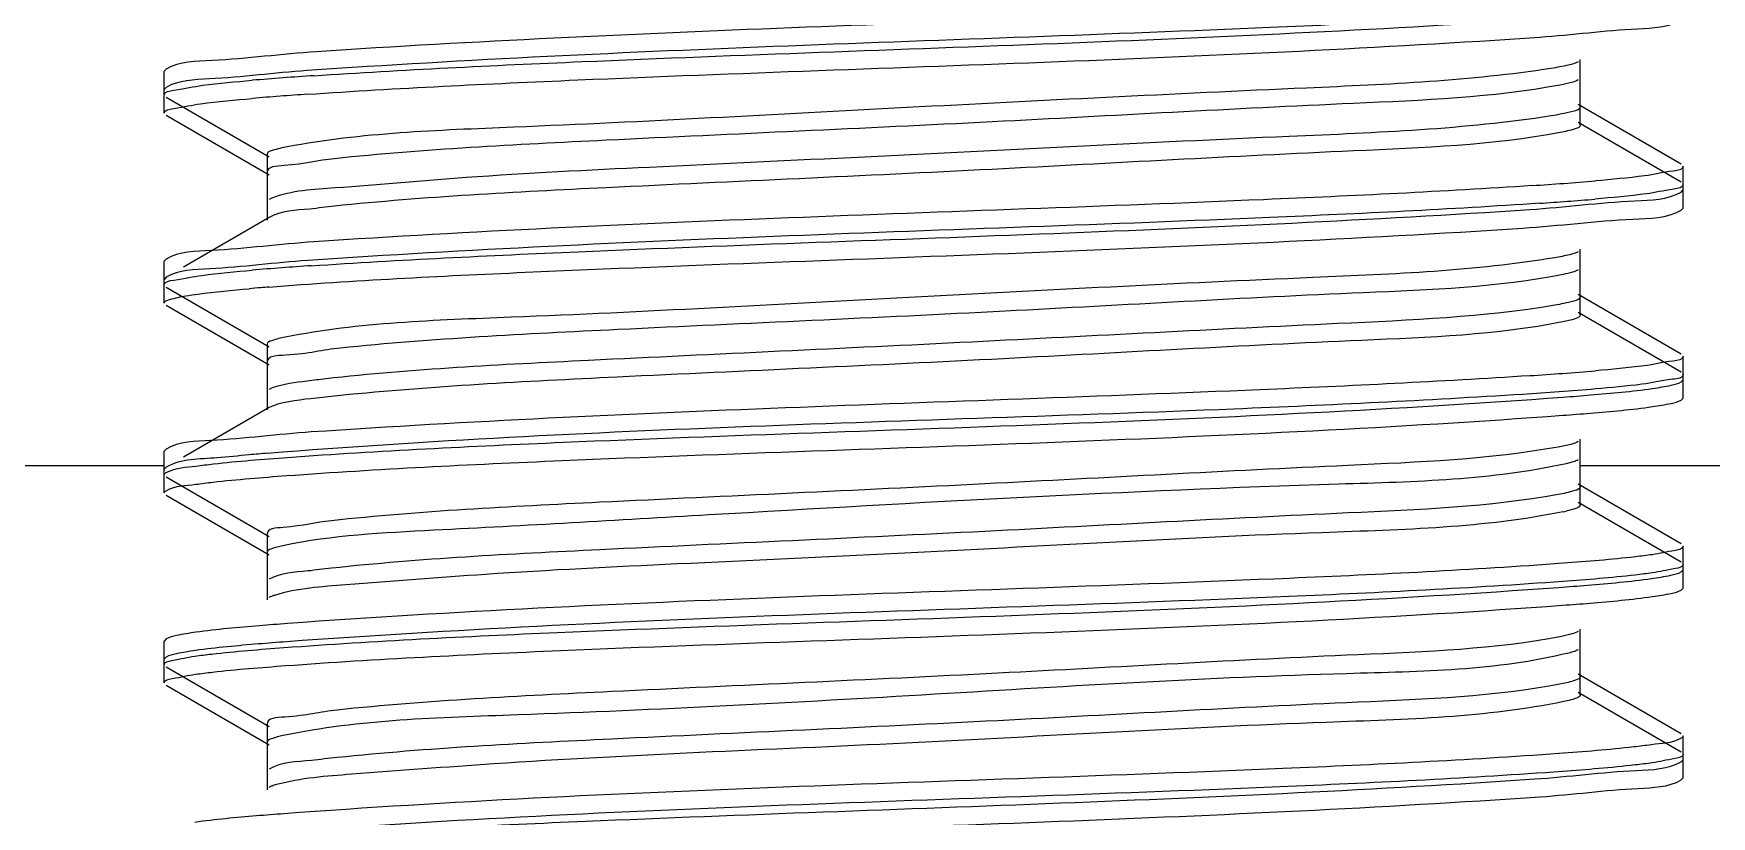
# Model space of a CAD drawing. Extents: x 4995099 to 5303443, y 4627657 to 4889583.
# Drawn here: x 5045797.2 to 5046060.2, y 4737891 to 4738013.7 of the extents above; entities that cross this region are included whole.
import ezdxf

# ---------------------------------------------------------------- set-up
doc = ezdxf.new("R2010")
doc.units = 0
doc.header["$LTSCALE"] = 1000
doc.header["$MEASUREMENT"] = 0
doc.layers.get('0').update_dxf_attribs({"color": 4, "linetype": 'CONTINUOUS'})

msp = doc.modelspace()

# ---------------------------------------------------------------- linework, layer by layer
at = {"linetype": 'Continuous'}
for p, q in [((5046039.66, 4738002.19), (5046039.66, 4738009.63)), ((5045817.93, 4738008.09), (5045817.64, 4738007.77)), ((5045817.64, 4738004.05), (5045817.64, 4738007.77)), ((5045817.64, 4738004.05), (5045817.64, 4738007.77)), ((5046039.66, 4737999.34), (5046039.66, 4738006.78)), ((5045817.93, 4738005.24), (5045817.64, 4738004.92)), ((5045817.64, 4738001.2), (5045817.64, 4738004.92)), ((5045817.64, 4738001.2), (5045817.64, 4738004.92)), ((5045817.93, 4738003.72), (5045834.08, 4737994.37)), ((5046055.49, 4737993.21), (5046039.34, 4738002.56)), ((5045817.93, 4738000.87), (5045834.08, 4737991.52)), ((5046055.49, 4737990.36), (5046039.34, 4737999.71)), ((5045833.76, 4737994.74), (5045833.76, 4737987.3)), ((5045833.76, 4737991.9), (5045833.76, 4737984.45)), ((5046055.77, 4737989.16), (5046055.77, 4737992.88)), ((5046055.77, 4737989.16), (5046055.77, 4737992.88)), ((5045834.49, 4737987.87), (5045834.08, 4737987.68)), ((5046055.49, 4737988.84), (5046055.77, 4737989.16)), ((5046055.77, 4737986.31), (5046055.77, 4737990.03)), ((5046055.77, 4737986.31), (5046055.77, 4737990.03)), ((5046055.49, 4737985.99), (5046055.77, 4737986.31)), ((5045834.08, 4737984.83), (5045820.64, 4737977.05)), ((5045817.93, 4737978.33), (5045817.64, 4737978)), ((5045817.64, 4737974.28), (5045817.64, 4737978)), ((5045817.64, 4737974.28), (5045817.64, 4737978)), ((5046039.66, 4737972.42), (5046039.66, 4737979.86)), ((5045817.93, 4737975.48), (5045817.64, 4737975.15)), ((5045817.64, 4737971.43), (5045817.64, 4737975.15)), ((5045817.64, 4737971.43), (5045817.64, 4737975.15)), ((5046039.66, 4737969.57), (5046039.66, 4737977.01)), ((5045817.93, 4737973.95), (5045834.08, 4737964.6)), ((5046055.49, 4737963.44), (5046039.34, 4737972.8)), ((5045817.93, 4737971.1), (5045834.08, 4737961.75)), ((5046055.49, 4737960.59), (5046039.34, 4737969.95)), ((5045833.76, 4737964.98), (5045833.76, 4737957.54)), ((5045833.76, 4737962.13), (5045833.76, 4737954.69)), ((5046055.77, 4737959.4), (5046055.77, 4737963.12)), ((5046055.77, 4737959.4), (5046055.77, 4737963.12)), ((5046055.49, 4737959.07), (5046055.77, 4737959.4)), ((5046055.77, 4737956.55), (5046055.77, 4737960.27)), ((5046055.77, 4737956.55), (5046055.77, 4737960.27)), ((5045834.57, 4737958.13), (5045834.08, 4737957.91)), ((5046055.49, 4737956.22), (5046055.77, 4737956.55)), ((5045834.08, 4737955.06), (5045820.64, 4737947.28)), ((5045834.62, 4737955.3), (5045834.08, 4737955.06)), ((5045817.93, 4737948.56), (5045817.64, 4737948.23)), ((5046039.66, 4737942.65), (5046039.66, 4737950.09)), ((5045817.64, 4737945.93), (5045631.61, 4737945.93)), ((5045817.64, 4737944.51), (5045817.64, 4737948.23)), ((5045817.64, 4737944.51), (5045817.64, 4737948.23)), ((5046039.66, 4737939.8), (5046039.66, 4737947.25)), ((5046241.81, 4737945.93), (5046039.66, 4737945.93)), ((5045817.93, 4737945.71), (5045817.64, 4737945.39)), ((5045817.64, 4737941.67), (5045817.64, 4737945.39)), ((5045817.64, 4737941.67), (5045817.64, 4737945.39)), ((5045817.93, 4737944.19), (5045834.08, 4737934.83)), ((5045817.93, 4737941.34), (5045834.08, 4737931.99)), ((5046055.49, 4737933.68), (5046039.34, 4737943.03)), ((5046055.49, 4737930.83), (5046039.34, 4737940.18)), ((5045833.76, 4737935.21), (5045833.76, 4737927.77)), ((5046055.77, 4737929.63), (5046055.77, 4737933.35)), ((5046055.77, 4737929.63), (5046055.77, 4737933.35)), ((5045833.76, 4737932.36), (5045833.76, 4737924.92)), ((5046055.77, 4737926.78), (5046055.77, 4737930.5)), ((5046055.77, 4737926.78), (5046055.77, 4737930.5)), ((5046055.49, 4737929.3), (5046055.77, 4737929.63)), ((5046055.49, 4737926.46), (5046055.77, 4737926.78)), ((5046039.66, 4737912.89), (5046039.66, 4737920.33)), ((5045817.93, 4737918.79), (5045817.64, 4737918.47)), ((5045817.64, 4737914.75), (5045817.64, 4737918.47)), ((5045817.64, 4737914.75), (5045817.64, 4737918.47)), ((5046039.66, 4737910.04), (5046039.66, 4737917.48)), ((5045817.93, 4737915.95), (5045817.64, 4737915.62)), ((5045817.64, 4737911.9), (5045817.64, 4737915.62)), ((5045817.64, 4737911.9), (5045817.64, 4737915.62)), ((5045817.93, 4737914.42), (5045834.08, 4737905.07)), ((5045817.93, 4737911.57), (5045834.08, 4737902.22)), ((5046055.49, 4737903.91), (5046039.34, 4737913.26)), ((5046037.84, 4737909.15), (5046037.08, 4737908.98)), ((5046055.49, 4737901.06), (5046039.34, 4737910.42)), ((5045833.76, 4737905.45), (5045833.76, 4737898)), ((5045833.76, 4737902.6), (5045833.76, 4737895.16)), ((5046055.77, 4737899.86), (5046055.77, 4737903.59)), ((5046055.77, 4737899.86), (5046055.77, 4737903.59)), ((5046055.49, 4737899.54), (5046055.77, 4737899.86)), ((5046055.77, 4737897.02), (5046055.77, 4737900.74)), ((5046055.77, 4737897.02), (5046055.77, 4737900.74)), ((5046055.49, 4737896.69), (5046055.77, 4737897.02))]:
    msp.add_line(p, q, dxfattribs=at)
for centre, radius, start, end in [((5045875.67, 4737479.37), 528.83, 93.7475, 94.7999), ((5045874.34, 4737493.33), 511.97, 93.8303, 94.8051), ((5045997.51, 4738520.63), 531.91, 273.7314, 274.8001), ((5045999.08, 4738497.98), 512.05, 273.8318, 274.8033), ((5045875.13, 4737456.35), 522.07, 93.7819, 94.8008), ((5045862.02, 4737614.58), 360.45, 94.6548, 94.9427), ((5045867.34, 4737549.54), 425.71, 94.4875, 94.6577), ((5045997.02, 4738497.01), 538.07, 273.7005, 274.7995), ((5045863.77, 4737567.78), 381.29, 94.5049, 94.936), ((5046032.08, 4737962.92), 24.68, 281.4586, 282.5217)]:
    msp.add_arc(centre, radius, start, end, dxfattribs=at)
for points, knots in [([(5046032.52, 4738019.64), (5046018.55, 4738018.7), (5045954.88, 4738015.64), (5045891.13, 4738014.11), (5045841.49, 4738010.82)], [0, 0, 0, 0, 0.21953, 1, 1, 1, 1]), ([(5046033.38, 4738016.85), (5046019.28, 4738015.89), (5045954.82, 4738012.78), (5045890.28, 4738011.3), (5045840.01, 4738007.87)], [0, 0, 0, 0, 0.21912, 1, 1, 1, 1]), ([(5045841.1, 4738007.07), (5045855.1, 4738008), (5045918.77, 4738011.06), (5045982.52, 4738012.59), (5046032.12, 4738015.89)], [0, 0, 0, 0, 0.220054, 1, 1, 1, 1]), ([(5046033.3, 4738013.12), (5046038.43, 4738013.47), (5046045.64, 4738014.47), (5046053.48, 4738014.6), (5046055.49, 4738015.75)], [0, 0, 0, 0, 0.690292, 1, 1, 1, 1]), ([(5045840.14, 4738004.16), (5045854.24, 4738005.12), (5045918.62, 4738008.22), (5045983.09, 4738009.71), (5046033.3, 4738013.12)], [0, 0, 0, 0, 0.219245, 1, 1, 1, 1]), ([(5045841.49, 4738010.82), (5045836.03, 4738010.46), (5045828.39, 4738009.4), (5045820.05, 4738009.31), (5045817.93, 4738008.09)], [0, 0, 0, 0, 0.69136, 1, 1, 1, 1]), ([(5046039.33, 4738009.25), (5046038.87, 4738008.98), (5046037.42, 4738008.62), (5046035.99, 4738008.35), (5046035.07, 4738008.21)], [0, 0, 0, 0, 0.365324, 1, 1, 1, 1]), ([(5045840.01, 4738007.87), (5045834.9, 4738007.52), (5045827.73, 4738006.53), (5045819.92, 4738006.39), (5045817.93, 4738005.24)], [0, 0, 0, 0, 0.690221, 1, 1, 1, 1]), ([(5046035.07, 4738008.21), (5046022.4, 4738006.23), (5045988.61, 4738004.84), (5045934.4, 4738002.14), (5045881.19, 4737999.18), (5045848.61, 4737998.11), (5045836.92, 4737995.92)], [0, 0, 0, 0, 0.193633, 0.509715, 0.820379, 1, 1, 1, 1]), ([(5046039.33, 4738006.4), (5046039.01, 4738006.21), (5046038.05, 4738005.92), (5046037.1, 4738005.71), (5046036.5, 4738005.6)], [0, 0, 0, 0, 0.382192, 1, 1, 1, 1]), ([(5045817.64, 4738004.05), (5045817.64, 4738004.61), (5045820.65, 4738004.95), (5045822.15, 4738005.37), (5045823.66, 4738005.56)], [0, 0, 0, 0, 0.270794, 1, 1, 1, 1]), ([(5046036.5, 4738005.6), (5046025.83, 4738003.61), (5045995.97, 4738002.49), (5045946.19, 4737999.64), (5045892.9, 4737997.29), (5045858.5, 4737995.54), (5045844.34, 4737994.06)], [0, 0, 0, 0, 0.169059, 0.463606, 0.77817, 1, 1, 1, 1]), ([(5045817.64, 4738001.2), (5045817.64, 4738001.73), (5045820.48, 4738002.09), (5045821.91, 4738002.48), (5045823.35, 4738002.67)], [0, 0, 0, 0, 0.271623, 1, 1, 1, 1]), ([(5046039.66, 4738002.19), (5046039.66, 4738001.73), (5046037.45, 4738001.25), (5046036.22, 4738000.94), (5046035.07, 4738000.76)], [0, 0, 0, 0, 0.279151, 1, 1, 1, 1]), ([(5046035.07, 4738000.76), (5046021.5, 4737998.65), (5045985.48, 4737997.3), (5045938.4, 4737994.82), (5045895.4, 4737992.78), (5045867.65, 4737991.48), (5045848.05, 4737989.62), (5045837.63, 4737989.08), (5045834.49, 4737987.87)], [0, 0, 0, 0, 0.204799, 0.536352, 0.704101, 0.847377, 0.949834, 1, 1, 1, 1]), ([(5046039.66, 4737999.34), (5046039.66, 4737999.01), (5046038.21, 4737998.52), (5046037.3, 4737998.31), (5046036.5, 4737998.16)], [0, 0, 0, 0, 0.288579, 1, 1, 1, 1]), ([(5045836.92, 4737995.92), (5045836.12, 4737995.77), (5045835.22, 4737995.56), (5045833.75, 4737995.07), (5045833.76, 4737994.74)], [0, 0, 0, 0, 0.711978, 1, 1, 1, 1]), ([(5046036.5, 4737998.16), (5046025.83, 4737996.16), (5045995.97, 4737995.05), (5045946.19, 4737992.2), (5045892.9, 4737989.85), (5045858.5, 4737988.1), (5045844.34, 4737986.62)], [0, 0, 0, 0, 0.169059, 0.463606, 0.77817, 1, 1, 1, 1]), ([(5045844.34, 4737994.06), (5045841.7, 4737993.79), (5045839.19, 4737993), (5045833.75, 4737992.86), (5045833.76, 4737991.9)], [0, 0, 0, 0, 0.733874, 1, 1, 1, 1]), ([(5046055.77, 4737992.88), (5046055.77, 4737992.32), (5046052.76, 4737991.98), (5046051.25, 4737991.56), (5046049.73, 4737991.37)], [0, 0, 0, 0, 0.270729, 1, 1, 1, 1]), ([(5046032.12, 4737989.85), (5046018.1, 4737988.91), (5045954.42, 4737985.86), (5045890.67, 4737984.33), (5045841.1, 4737981.03)], [0, 0, 0, 0, 0.220558, 1, 1, 1, 1]), ([(5046031.75, 4737986.1), (5046037.25, 4737986.46), (5046044.95, 4737987.53), (5046053.35, 4737987.61), (5046055.49, 4737988.84)], [0, 0, 0, 0, 0.69148, 1, 1, 1, 1]), ([(5046055.77, 4737990.03), (5046055.77, 4737989.49), (5046052.91, 4737989.14), (5046051.47, 4737988.74), (5046050.03, 4737988.56)], [0, 0, 0, 0, 0.271512, 1, 1, 1, 1]), ([(5045844.34, 4737986.62), (5045843.05, 4737986.49), (5045839.65, 4737985.99), (5045835.96, 4737985.92), (5045834.08, 4737984.83)], [0, 0, 0, 0, 0.374179, 1, 1, 1, 1]), ([(5046033.3, 4737987.08), (5046019.2, 4737986.12), (5045954.81, 4737983.02), (5045890.35, 4737981.53), (5045840.14, 4737978.11)], [0, 0, 0, 0, 0.219186, 1, 1, 1, 1]), ([(5045840.7, 4737977.28), (5045854.63, 4737978.21), (5045918.31, 4737981.28), (5045982.07, 4737982.82), (5046031.75, 4737986.1)], [0, 0, 0, 0, 0.219018, 1, 1, 1, 1]), ([(5046030.63, 4737983.18), (5046036.4, 4737983.55), (5046044.45, 4737984.67), (5046053.26, 4737984.71), (5046055.49, 4737985.99)], [0, 0, 0, 0, 0.692236, 1, 1, 1, 1]), ([(5045834.03, 4737973.95), (5045847.41, 4737975), (5045912.95, 4737978.25), (5045978.55, 4737979.81), (5046030.63, 4737983.18)], [0, 0, 0, 0, 0.204514, 1, 1, 1, 1]), ([(5045841.1, 4737981.03), (5045835.73, 4737980.67), (5045828.22, 4737979.63), (5045820.02, 4737979.52), (5045817.93, 4737978.33)], [0, 0, 0, 0, 0.691063, 1, 1, 1, 1]), ([(5045840.14, 4737978.11), (5045835, 4737977.76), (5045827.79, 4737976.76), (5045819.93, 4737976.63), (5045817.93, 4737975.48)], [0, 0, 0, 0, 0.690332, 1, 1, 1, 1]), ([(5046035.66, 4737978.54), (5046023.14, 4737976.45), (5045989.23, 4737975.16), (5045934.71, 4737972.39), (5045881.08, 4737969.35), (5045848.23, 4737968.39), (5045836.59, 4737966.09)], [0, 0, 0, 0, 0.190819, 0.5086, 0.821571, 1, 1, 1, 1]), ([(5046039.33, 4737979.48), (5046038.92, 4737979.25), (5046037.68, 4737978.91), (5046036.44, 4737978.67), (5046035.66, 4737978.54)], [0, 0, 0, 0, 0.371353, 1, 1, 1, 1]), ([(5045817.64, 4737974.28), (5045817.64, 4737974.84), (5045820.6, 4737975.18), (5045822.09, 4737975.59), (5045823.57, 4737975.78)], [0, 0, 0, 0, 0.27103, 1, 1, 1, 1]), ([(5046036.99, 4737975.93), (5046026.7, 4737973.84), (5045997.31, 4737972.87), (5045948.01, 4737969.92), (5045894.5, 4737967.62), (5045859.73, 4737965.84), (5045845.27, 4737964.39)], [0, 0, 0, 0, 0.163938, 0.456535, 0.773032, 1, 1, 1, 1]), ([(5046039.33, 4737976.64), (5046039.06, 4737976.48), (5046038.27, 4737976.21), (5046037.48, 4737976.03), (5046036.99, 4737975.93)], [0, 0, 0, 0, 0.390278, 1, 1, 1, 1]), ([(5045817.64, 4737971.43), (5045817.64, 4737971.77), (5045819.24, 4737972.2), (5045820.17, 4737972.42), (5045821.02, 4737972.56)], [0, 0, 0, 0, 0.282056, 1, 1, 1, 1]), ([(5045821.02, 4737972.56), (5045821.65, 4737972.67), (5045824.95, 4737973.15), (5045828.28, 4737973.46), (5045830.97, 4737973.69)], [0, 0, 0, 0, 0.190856, 1, 1, 1, 1]), ([(5046039.66, 4737972.42), (5046039.66, 4737972.02), (5046037.76, 4737971.52), (5046036.67, 4737971.26), (5046035.66, 4737971.09)], [0, 0, 0, 0, 0.282326, 1, 1, 1, 1]), ([(5046035.66, 4737971.09), (5046024.42, 4737969.22), (5045993.81, 4737967.93), (5045943.35, 4737965.2), (5045890.44, 4737962.78), (5045856.64, 4737961.08), (5045842.96, 4737959.56)], [0, 0, 0, 0, 0.176994, 0.474556, 0.786113, 1, 1, 1, 1]), ([(5046039.66, 4737969.57), (5046039.66, 4737969.27), (5046038.4, 4737968.79), (5046037.58, 4737968.61), (5046036.87, 4737968.47)], [0, 0, 0, 0, 0.292289, 1, 1, 1, 1]), ([(5046036.87, 4737968.47), (5046026.52, 4737966.41), (5045997.1, 4737965.4), (5045947.79, 4737962.48), (5045894.38, 4737960.17), (5045859.7, 4737958.39), (5045845.27, 4737956.95)], [0, 0, 0, 0, 0.164905, 0.457517, 0.773479, 1, 1, 1, 1]), ([(5045845.27, 4737964.39), (5045842.4, 4737964.1), (5045839.7, 4737963.22), (5045833.75, 4737963.18), (5045833.76, 4737962.13)], [0, 0, 0, 0, 0.733597, 1, 1, 1, 1]), ([(5045836.59, 4737966.09), (5045835.87, 4737965.95), (5045835.04, 4737965.76), (5045833.76, 4737965.28), (5045833.76, 4737964.98)], [0, 0, 0, 0, 0.708966, 1, 1, 1, 1]), ([(5046055.77, 4737963.12), (5046055.77, 4737962.54), (5046052.72, 4737962.21), (5046051.2, 4737961.79), (5046049.66, 4737961.59)], [0, 0, 0, 0, 0.270557, 1, 1, 1, 1]), ([(5045842.96, 4737959.56), (5045841.99, 4737959.45), (5045839.18, 4737959.08), (5045836.31, 4737958.77), (5045834.57, 4737958.13)], [0, 0, 0, 0, 0.346189, 1, 1, 1, 1]), ([(5046031.75, 4737960.05), (5046017.65, 4737959.12), (5045953.97, 4737956.08), (5045890.21, 4737954.56), (5045840.7, 4737951.23)], [0, 0, 0, 0, 0.221566, 1, 1, 1, 1]), ([(5046055.77, 4737960.27), (5046055.77, 4737959.67), (5046052.54, 4737959.35), (5046050.94, 4737958.9), (5046049.32, 4737958.7)], [0, 0, 0, 0, 0.269818, 1, 1, 1, 1]), ([(5046050.98, 4737958.05), (5046051.96, 4737958.19), (5046053.47, 4737958.45), (5046055.01, 4737958.8), (5046055.49, 4737959.07)], [0, 0, 0, 0, 0.642793, 1, 1, 1, 1]), ([(5046030.63, 4737957.13), (5046015.55, 4737956.16), (5045949.95, 4737953.03), (5045884.23, 4737951.87), (5045833.82, 4737947.88)], [0, 0, 0, 0, 0.230084, 1, 1, 1, 1]), ([(5045845.27, 4737956.95), (5045844.02, 4737956.82), (5045840.47, 4737956.4), (5045836.82, 4737956.08), (5045834.62, 4737955.3)], [0, 0, 0, 0, 0.349753, 1, 1, 1, 1]), ([(5045836.99, 4737947.25), (5045851.38, 4737948.3), (5045918.04, 4737951.55), (5045984.81, 4737952.85), (5046036.97, 4737956.7)], [0, 0, 0, 0, 0.216266, 1, 1, 1, 1]), ([(5046036.97, 4737956.7), (5046038.41, 4737956.8), (5046043.08, 4737957.17), (5046047.76, 4737957.59), (5046050.98, 4737958.05)], [0, 0, 0, 0, 0.307531, 1, 1, 1, 1]), ([(5045836.83, 4737944.39), (5045851.2, 4737945.44), (5045917.9, 4737948.69), (5045984.7, 4737950), (5046036.92, 4737953.85)], [0, 0, 0, 0, 0.215878, 1, 1, 1, 1]), ([(5046036.92, 4737953.85), (5046038.36, 4737953.95), (5046043.05, 4737954.32), (5046047.74, 4737954.74), (5046050.97, 4737955.2)], [0, 0, 0, 0, 0.307522, 1, 1, 1, 1]), ([(5046050.97, 4737955.2), (5046051.95, 4737955.34), (5046053.46, 4737955.6), (5046055.01, 4737955.95), (5046055.49, 4737956.22)], [0, 0, 0, 0, 0.642903, 1, 1, 1, 1]), ([(5045840.7, 4737951.23), (5045835.42, 4737950.88), (5045828.04, 4737949.85), (5045819.98, 4737949.74), (5045817.93, 4737948.56)], [0, 0, 0, 0, 0.690751, 1, 1, 1, 1]), ([(5046036.21, 4737948.86), (5046025.34, 4737946.92), (5045995.2, 4737945.73), (5045945.17, 4737942.93), (5045892.01, 4737940.55), (5045857.83, 4737938.82), (5045843.84, 4737937.33)], [0, 0, 0, 0, 0.171902, 0.467529, 0.781017, 1, 1, 1, 1]), ([(5046039.33, 4737949.72), (5046038.98, 4737949.51), (5046037.93, 4737949.2), (5046036.87, 4737948.98), (5046036.21, 4737948.86)], [0, 0, 0, 0, 0.37809, 1, 1, 1, 1]), ([(5045817.64, 4737944.51), (5045817.64, 4737944.67), (5045819.41, 4737945.78), (5045821.03, 4737945.67), (5045822.6, 4737945.89)], [0, 0, 0, 0, 0.088842, 1, 1, 1, 1]), ([(5045830.97, 4737947.65), (5045829.29, 4737947.5), (5045825, 4737946.92), (5045820.28, 4737947.07), (5045817.93, 4737945.71)], [0, 0, 0, 0, 0.38257, 1, 1, 1, 1]), ([(5045822.6, 4737945.89), (5045823.52, 4737946.01), (5045828.3, 4737946.59), (5045833.1, 4737946.97), (5045836.99, 4737947.25)], [0, 0, 0, 0, 0.19158, 1, 1, 1, 1]), ([(5046037.44, 4737946.26), (5046025.79, 4737943.67), (5045980.57, 4737942.71), (5045921.55, 4737939.31), (5045866.44, 4737936.09), (5045844.01, 4737935.04), (5045836.25, 4737933.41)], [0, 0, 0, 0, 0.17752, 0.667782, 0.88196, 1, 1, 1, 1]), ([(5046039.33, 4737946.87), (5046039.1, 4737946.74), (5046038.47, 4737946.51), (5046037.83, 4737946.35), (5046037.44, 4737946.26)], [0, 0, 0, 0, 0.399432, 1, 1, 1, 1]), ([(5045822.56, 4737943.03), (5045823.47, 4737943.16), (5045828.21, 4737943.73), (5045832.97, 4737944.11), (5045836.83, 4737944.39)], [0, 0, 0, 0, 0.191545, 1, 1, 1, 1]), ([(5045817.64, 4737941.67), (5045817.64, 4737941.82), (5045819.39, 4737942.92), (5045821, 4737942.81), (5045822.56, 4737943.03)], [0, 0, 0, 0, 0.089015, 1, 1, 1, 1]), ([(5046036.21, 4737941.42), (5046025.34, 4737939.47), (5045995.2, 4737938.29), (5045945.17, 4737935.48), (5045892.01, 4737933.11), (5045857.83, 4737931.38), (5045843.84, 4737929.88)], [0, 0, 0, 0, 0.171902, 0.467529, 0.781017, 1, 1, 1, 1]), ([(5046039.66, 4737942.65), (5046039.66, 4737942.3), (5046038.05, 4737941.81), (5046037.08, 4737941.58), (5046036.21, 4737941.42)], [0, 0, 0, 0, 0.286129, 1, 1, 1, 1]), ([(5046036.99, 4737938.72), (5046024.58, 4737936.2), (5045989.51, 4737935.41), (5045943.31, 4737932.59), (5045899.59, 4737930.63), (5045870.69, 4737929.24), (5045849.72, 4737927.48), (5045838.52, 4737926.74), (5045834.91, 4737925.63)], [0, 0, 0, 0, 0.187537, 0.516126, 0.6871, 0.835564, 0.944057, 1, 1, 1, 1]), ([(5046039.66, 4737939.8), (5046039.66, 4737939.56), (5046038.69, 4737939.1), (5046038, 4737938.94), (5046037.44, 4737938.82)], [0, 0, 0, 0, 0.300005, 1, 1, 1, 1]), ([(5045843.84, 4737937.33), (5045841.32, 4737937.06), (5045838.92, 4737936.31), (5045833.75, 4737936.13), (5045833.76, 4737935.21)], [0, 0, 0, 0, 0.733399, 1, 1, 1, 1]), ([(5045836.25, 4737933.41), (5045835.61, 4737933.27), (5045834.86, 4737933.1), (5045833.76, 4737932.63), (5045833.76, 4737932.36)], [0, 0, 0, 0, 0.704879, 1, 1, 1, 1]), ([(5046055.77, 4737933.35), (5046055.77, 4737932.89), (5046053.42, 4737932.49), (5046052.18, 4737932.17), (5046050.98, 4737932)], [0, 0, 0, 0, 0.274623, 1, 1, 1, 1]), ([(5046036.97, 4737930.65), (5046022.69, 4737929.6), (5045956.02, 4737926.35), (5045889.26, 4737925.01), (5045836.99, 4737921.21)], [0, 0, 0, 0, 0.214619, 1, 1, 1, 1]), ([(5046050.98, 4737932), (5046050.09, 4737931.88), (5046045.43, 4737931.3), (5046040.75, 4737930.93), (5046036.97, 4737930.65)], [0, 0, 0, 0, 0.191299, 1, 1, 1, 1]), ([(5046055.77, 4737930.5), (5046055.77, 4737930.04), (5046053.42, 4737929.64), (5046052.17, 4737929.32), (5046050.96, 4737929.15)], [0, 0, 0, 0, 0.274573, 1, 1, 1, 1]), ([(5045843.84, 4737929.88), (5045842.61, 4737929.75), (5045839.38, 4737929.27), (5045835.87, 4737929.19), (5045834.08, 4737928.15)], [0, 0, 0, 0, 0.373077, 1, 1, 1, 1]), ([(5046036.92, 4737927.8), (5046022.61, 4737926.75), (5045955.91, 4737923.49), (5045889.11, 4737922.17), (5045836.83, 4737918.35)], [0, 0, 0, 0, 0.214875, 1, 1, 1, 1]), ([(5046036.31, 4737926.88), (5046037.8, 4737926.99), (5046042.63, 4737927.37), (5046047.47, 4737927.79), (5046050.8, 4737928.26)], [0, 0, 0, 0, 0.307277, 1, 1, 1, 1]), ([(5046050.96, 4737929.15), (5046050.07, 4737929.03), (5046045.4, 4737928.45), (5046040.71, 4737928.08), (5046036.92, 4737927.8)], [0, 0, 0, 0, 0.191309, 1, 1, 1, 1]), ([(5046050.8, 4737928.26), (5046051.82, 4737928.4), (5046053.39, 4737928.67), (5046054.99, 4737929.02), (5046055.49, 4737929.3)], [0, 0, 0, 0, 0.644321, 1, 1, 1, 1]), ([(5045834.91, 4737925.63), (5045834.75, 4737925.58), (5045834.47, 4737925.49), (5045834.19, 4737925.36), (5045834.08, 4737925.3)], [0, 0, 0, 0, 0.565784, 1, 1, 1, 1]), ([(5045836.41, 4737917.44), (5045850.68, 4737918.5), (5045917.32, 4737921.75), (5045984.05, 4737923.09), (5046036.31, 4737926.88)], [0, 0, 0, 0, 0.214433, 1, 1, 1, 1]), ([(5046036.86, 4737924.08), (5046038.31, 4737924.18), (5046043.01, 4737924.55), (5046047.71, 4737924.97), (5046050.95, 4737925.43)], [0, 0, 0, 0, 0.307507, 1, 1, 1, 1]), ([(5046050.95, 4737925.43), (5046051.94, 4737925.57), (5046053.46, 4737925.83), (5046055.01, 4737926.18), (5046055.49, 4737926.46)], [0, 0, 0, 0, 0.643034, 1, 1, 1, 1]), ([(5045836.66, 4737914.61), (5045851.02, 4737915.67), (5045917.76, 4737918.92), (5045984.59, 4737920.23), (5046036.86, 4737924.08)], [0, 0, 0, 0, 0.215487, 1, 1, 1, 1]), ([(5045822.6, 4737919.84), (5045821.58, 4737919.7), (5045820.02, 4737919.43), (5045818.42, 4737919.08), (5045817.93, 4737918.79)], [0, 0, 0, 0, 0.644191, 1, 1, 1, 1]), ([(5045836.99, 4737921.21), (5045835.51, 4737921.1), (5045830.71, 4737920.73), (5045825.91, 4737920.3), (5045822.6, 4737919.84)], [0, 0, 0, 0, 0.307204, 1, 1, 1, 1]), ([(5046039.33, 4737919.95), (5046039.03, 4737919.78), (5046038.15, 4737919.5), (5046037.27, 4737919.3), (5046036.72, 4737919.19)], [0, 0, 0, 0, 0.385626, 1, 1, 1, 1]), ([(5045822.56, 4737916.99), (5045821.55, 4737916.84), (5045820, 4737916.58), (5045818.42, 4737916.23), (5045817.93, 4737915.95)], [0, 0, 0, 0, 0.643834, 1, 1, 1, 1]), ([(5045822.43, 4737916.09), (5045823.31, 4737916.22), (5045827.96, 4737916.79), (5045832.64, 4737917.16), (5045836.41, 4737917.44)], [0, 0, 0, 0, 0.191269, 1, 1, 1, 1]), ([(5045836.83, 4737918.35), (5045835.36, 4737918.24), (5045830.6, 4737917.87), (5045825.84, 4737917.44), (5045822.56, 4737916.99)], [0, 0, 0, 0, 0.307253, 1, 1, 1, 1]), ([(5046036.72, 4737919.19), (5046026.22, 4737917.16), (5045996.57, 4737916.11), (5045946.99, 4737913.21), (5045893.61, 4737910.88), (5045859.04, 4737909.12), (5045844.75, 4737907.66)], [0, 0, 0, 0, 0.166793, 0.460477, 0.775901, 1, 1, 1, 1]), ([(5046039.33, 4737917.1), (5046039.15, 4737917), (5046038.65, 4737916.8), (5046038.15, 4737916.66), (5046037.84, 4737916.59)], [0, 0, 0, 0, 0.409846, 1, 1, 1, 1]), ([(5045817.64, 4737914.75), (5045817.64, 4737915.21), (5045819.99, 4737915.61), (5045821.23, 4737915.92), (5045822.43, 4737916.09)], [0, 0, 0, 0, 0.274668, 1, 1, 1, 1]), ([(5045822.51, 4737913.26), (5045823.41, 4737913.38), (5045828.11, 4737913.96), (5045832.84, 4737914.33), (5045836.66, 4737914.61)], [0, 0, 0, 0, 0.191422, 1, 1, 1, 1]), ([(5046037.84, 4737916.59), (5046026.52, 4737913.8), (5045992.95, 4737913.47), (5045938.2, 4737910.02), (5045882.68, 4737906.97), (5045848.34, 4737906.17), (5045836.28, 4737903.65)], [0, 0, 0, 0, 0.173176, 0.493211, 0.817077, 1, 1, 1, 1]), ([(5045817.64, 4737911.9), (5045817.64, 4737912.37), (5045820.03, 4737912.76), (5045821.28, 4737913.09), (5045822.51, 4737913.26)], [0, 0, 0, 0, 0.274365, 1, 1, 1, 1]), ([(5046036.72, 4737911.75), (5046026.22, 4737909.72), (5045996.57, 4737908.67), (5045946.99, 4737905.77), (5045893.61, 4737903.44), (5045859.04, 4737901.68), (5045844.75, 4737900.21)], [0, 0, 0, 0, 0.166793, 0.460477, 0.775901, 1, 1, 1, 1]), ([(5046039.66, 4737912.89), (5046039.65, 4737912.58), (5046038.32, 4737912.09), (5046037.46, 4737911.9), (5046036.72, 4737911.75)], [0, 0, 0, 0, 0.290766, 1, 1, 1, 1]), ([(5046037.08, 4737908.98), (5046024.86, 4737906.45), (5045990.16, 4737905.7), (5045934.39, 4737902.19), (5045883.31, 4737900.39), (5045850.53, 4737897.83), (5045839.06, 4737897), (5045835.24, 4737895.96)], [0, 0, 0, 0, 0.184985, 0.511081, 0.830893, 0.941203, 1, 1, 1, 1]), ([(5046039.66, 4737910.04), (5046039.66, 4737909.83), (5046038.89, 4737909.4), (5046038.31, 4737909.26), (5046037.84, 4737909.15)], [0, 0, 0, 0, 0.307791, 1, 1, 1, 1]), ([(5045844.75, 4737907.66), (5045842, 4737907.37), (5045839.41, 4737906.55), (5045833.75, 4737906.44), (5045833.76, 4737905.45)], [0, 0, 0, 0, 0.734217, 1, 1, 1, 1]), ([(5045836.28, 4737903.65), (5045835.64, 4737903.51), (5045834.88, 4737903.34), (5045833.76, 4737902.87), (5045833.76, 4737902.6)], [0, 0, 0, 0, 0.705094, 1, 1, 1, 1]), ([(5046050.8, 4737902.21), (5046049.88, 4737902.08), (5046045.06, 4737901.5), (5046040.22, 4737901.12), (5046036.31, 4737900.84)], [0, 0, 0, 0, 0.191493, 1, 1, 1, 1]), ([(5046055.77, 4737903.59), (5046055.77, 4737903.43), (5046054, 4737902.32), (5046052.37, 4737902.43), (5046050.8, 4737902.21)], [0, 0, 0, 0, 0.088769, 1, 1, 1, 1]), ([(5045844.75, 4737900.21), (5045843.4, 4737900.08), (5045839.88, 4737899.56), (5045836.03, 4737899.52), (5045834.08, 4737898.38)], [0, 0, 0, 0, 0.375015, 1, 1, 1, 1]), ([(5046036.31, 4737900.84), (5046021.91, 4737899.79), (5045955.27, 4737896.55), (5045888.53, 4737895.25), (5045836.41, 4737891.4)], [0, 0, 0, 0, 0.21655, 1, 1, 1, 1]), ([(5046032.53, 4737896.85), (5046037.85, 4737897.21), (5046045.3, 4737898.24), (5046053.42, 4737898.35), (5046055.49, 4737899.54)], [0, 0, 0, 0, 0.690888, 1, 1, 1, 1]), ([(5046050.95, 4737899.38), (5046050.06, 4737899.26), (5046045.37, 4737898.68), (5046040.67, 4737898.31), (5046036.86, 4737898.03)], [0, 0, 0, 0, 0.191315, 1, 1, 1, 1]), ([(5046055.77, 4737900.74), (5046055.77, 4737900.27), (5046053.41, 4737899.88), (5046052.16, 4737899.56), (5046050.95, 4737899.38)], [0, 0, 0, 0, 0.274514, 1, 1, 1, 1]), ([(5045835.24, 4737895.96), (5045835.01, 4737895.9), (5045834.61, 4737895.78), (5045834.23, 4737895.62), (5045834.08, 4737895.53)], [0, 0, 0, 0, 0.579307, 1, 1, 1, 1]), ([(5046036.86, 4737898.03), (5046022.53, 4737896.98), (5045955.79, 4737893.72), (5045888.96, 4737892.41), (5045836.66, 4737888.57)], [0, 0, 0, 0, 0.215154, 1, 1, 1, 1]), ([(5045841.51, 4737888.03), (5045855.57, 4737888.96), (5045919.24, 4737892.01), (5045982.99, 4737893.53), (5046032.53, 4737896.85)], [0, 0, 0, 0, 0.221116, 1, 1, 1, 1]), ([(5046033.39, 4737894.06), (5046038.5, 4737894.41), (5046045.67, 4737895.41), (5046053.49, 4737895.54), (5046055.49, 4737896.69)], [0, 0, 0, 0, 0.690218, 1, 1, 1, 1]), ([(5045840.01, 4737885.08), (5045854.11, 4737886.05), (5045918.57, 4737889.15), (5045983.11, 4737890.64), (5046033.39, 4737894.06)], [0, 0, 0, 0, 0.219072, 1, 1, 1, 1]), ([(5045836.41, 4737891.4), (5045834.98, 4737891.29), (5045830.31, 4737890.92), (5045825.64, 4737890.51), (5045822.43, 4737890.05)], [0, 0, 0, 0, 0.307563, 1, 1, 1, 1])]:
    msp.add_open_spline(points, degree=3, knots=knots, dxfattribs=at)
for points in [[(5045823.66, 4738005.56), (5045826.24, 4738005.89), (5045828.83, 4738006.13), (5045831.41, 4738006.35)], [(5045823.35, 4738002.67), (5045826.04, 4738003.02), (5045828.74, 4738003.27), (5045831.45, 4738003.5)], [(5046049.73, 4737991.37), (5046047.17, 4737991.04), (5046044.59, 4737990.8), (5046042.02, 4737990.58)], [(5046050.03, 4737988.56), (5046047.34, 4737988.21), (5046044.65, 4737987.96), (5046041.95, 4737987.73)], [(5045823.57, 4737975.78), (5045826.19, 4737976.11), (5045828.81, 4737976.36), (5045831.44, 4737976.58)], [(5046049.66, 4737961.59), (5046047.13, 4737961.27), (5046044.59, 4737961.04), (5046042.04, 4737960.82)], [(5046042.07, 4737957.97), (5046038.26, 4737957.65), (5046034.45, 4737957.38), (5046030.63, 4737957.13)], [(5046049.32, 4737958.7), (5046046.91, 4737958.41), (5046044.49, 4737958.18), (5046042.07, 4737957.97)]]:
    msp.add_open_spline(points, degree=3, dxfattribs=at)

doc.saveas('drawing.dxf')
